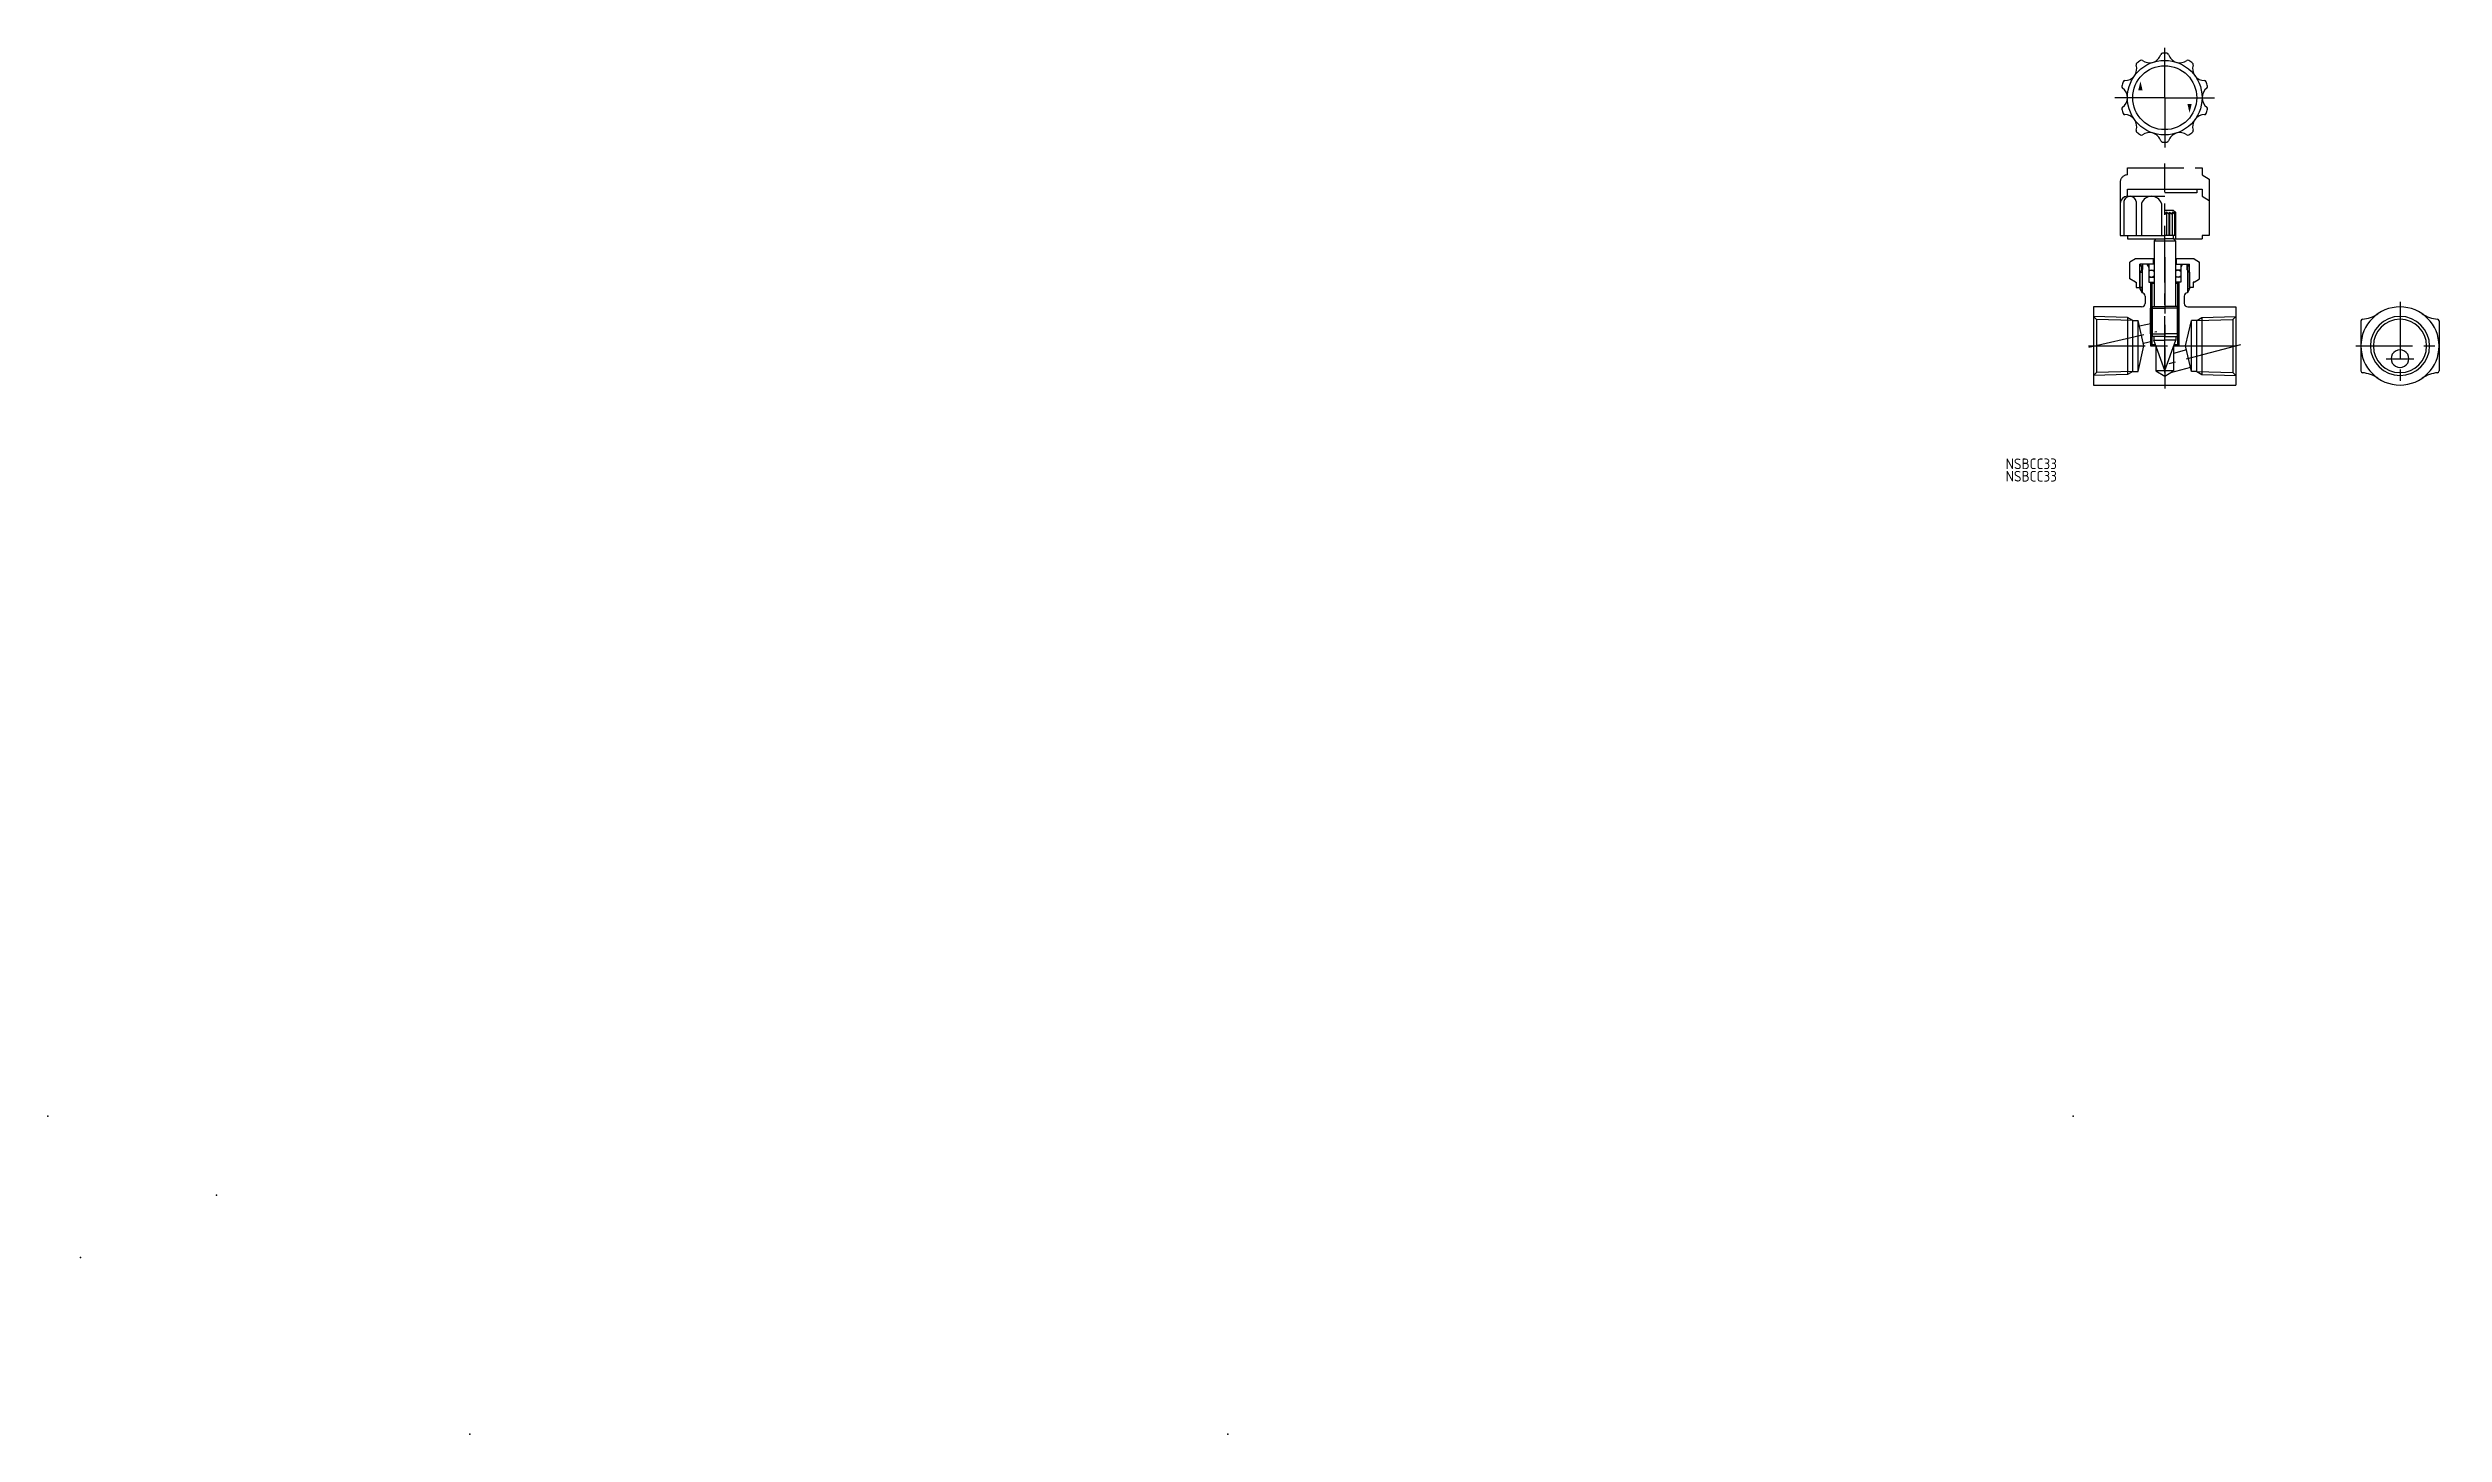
# Model space of a CAD drawing. Extents: x -119 to 555, y 0 to 390.
import ezdxf

# ---------------------------------------------------------------- set-up
doc = ezdxf.new("R2010")
doc.units = 0
doc.header["$LTSCALE"] = 0.5
doc.linetypes.add('CENTER', pattern=[50.8, 31.75, -6.35, 6.35, -6.35])
doc.linetypes.add('PHANTOM', pattern=[63.5, 31.75, -6.35, 6.35, -6.35, 6.35, -6.35])
doc.layers.get('0').update_dxf_attribs({"linetype": 'CONTINUOUS'})
doc.layers.add('CENTER', color=1, linetype='CENTER')
doc.styles.get("Standard").update_dxf_attribs({"font": 'ISOCP.SHX', "bigfont": 'EXTFONT.SHX'})
doc.styles.add('ｽﾀｲﾙ1', font='txt')

msp = doc.modelspace()

# ---------------------------------------------------------------- linework, layer by layer
at = {"color": 3, "linetype": 'PHANTOM'}
for p, q in [((464.33, 352.31), (464.33, 342.15)), ((466.33, 356.31), (487.33, 356.31)), ((466.33, 354.31), (466.33, 356.31)), ((487.33, 356.31), (487.33, 354.31)), ((487.33, 354.31), (489.33, 353.15)), ((489.33, 353.15), (489.33, 342.15))]:
    msp.add_line(p, q, dxfattribs=at)
at = {"color": 7, "linetype": 'CONTINUOUS'}
for p, q in [((464.33, 346.31), (464.33, 337.31)), ((465.33, 346.8), (465.33, 337.31)), ((466.33, 350.31), (487.33, 350.31)), ((466.33, 348.31), (466.33, 350.31)), ((466.33, 348.31), (476.83, 348.31)), ((468.81, 346.8), (468.81, 337.31)), ((470.29, 346.31), (470.29, 337.31)), ((475.91, 346.31), (475.91, 337.31)), ((485.83, 349.31), (476.83, 349.31)), ((479.33, 344.31), (476.83, 344.31)), ((477.31, 343.81), (476.83, 343.31)), ((477.97, 343.31), (477.31, 343.81)), ((477.31, 343.81), (477.31, 337.31)), ((477.97, 343.31), (478.22, 343.81)), ((478.22, 343.81), (478.95, 343.31)), ((478.22, 343.81), (478.22, 337.31)), ((478.91, 343.81), (478.95, 343.31)), ((479.6, 343.31), (478.91, 343.81)), ((479.28, 343.81), (479.83, 343.31)), ((479.6, 343.31), (479.28, 343.81)), ((479.33, 344.31), (479.83, 343.81)), ((479.83, 343.81), (479.83, 336.31)), ((485.83, 350.31), (485.83, 349.31)), ((487.33, 350.31), (487.33, 348.31)), ((487.33, 348.31), (489.33, 347.15)), ((489.33, 347.15), (489.33, 337.31)), ((464.33, 337.31), (476.83, 337.31)), ((466.33, 337.31), (466.33, 336.31)), ((479.83, 337.31), (476.83, 337.31)), ((477.97, 343.31), (477.97, 337.31)), ((478.95, 343.31), (478.95, 337.31)), ((479.33, 336.31), (479.33, 337.31)), ((479.6, 343.31), (479.6, 337.31)), ((487.33, 337.31), (487.33, 336.31)), ((489.33, 337.31), (487.33, 337.31)), ((466.33, 336.31), (476.83, 336.31)), ((468.58, 330.68), (467.01, 329.77)), ((473.83, 330.68), (468.58, 330.68)), ((473.58, 330.68), (473.58, 329.18)), ((474.33, 336.31), (473.83, 335.81)), ((473.83, 335.81), (473.83, 317.31)), ((473.83, 335.81), (479.83, 335.81)), ((479.33, 336.31), (476.83, 336.31)), ((479.33, 336.31), (487.33, 336.31)), ((479.33, 336.31), (479.83, 335.81)), ((479.83, 335.81), (479.83, 317.31)), ((485.08, 330.68), (479.83, 330.68)), ((480.08, 330.68), (480.08, 329.18)), ((485.08, 330.68), (486.64, 329.77)), ((467.01, 325.08), (467.01, 329.77)), ((468.58, 324.18), (467.01, 325.08)), ((468.58, 324.18), (468.83, 324.18)), ((468.83, 324.18), (468.83, 322.68)), ((473.83, 329.18), (469.83, 329.18)), ((470.37, 328.64), (469.83, 329.18)), ((470.37, 328.64), (469.83, 328.64)), ((470.44, 327.54), (469.83, 326.93)), ((469.83, 326.93), (469.83, 322.24)), ((469.83, 326.93), (470.44, 326.93)), ((470.37, 327.47), (470.37, 328.64)), ((470.58, 327.68), (470.44, 327.54)), ((470.58, 329.18), (470.58, 327.68)), ((471.83, 329.18), (472.33, 328.31)), ((472.33, 329.18), (472.33, 328.31)), ((472.33, 328.31), (472.33, 324.18)), ((472.33, 327.48), (473.83, 327.48)), ((472.33, 325.58), (473.83, 325.58)), ((472.33, 324.18), (473.83, 324.18)), ((472.83, 324.18), (473.83, 324.18)), ((473.23, 323.77), (472.83, 324.18)), ((473.83, 323.77), (472.83, 323.77)), ((473.23, 323.77), (473.23, 306.58)), ((479.83, 329.18), (483.83, 329.18)), ((481.33, 327.48), (479.83, 327.48)), ((481.33, 325.58), (479.83, 325.58)), ((479.83, 324.18), (480.83, 324.18)), ((481.33, 324.18), (479.83, 324.18)), ((480.83, 323.77), (479.83, 323.77)), ((480.42, 323.77), (480.83, 324.18)), ((480.42, 323.77), (480.42, 306.58)), ((481.33, 329.18), (481.33, 328.31)), ((481.83, 329.18), (481.33, 328.31)), ((481.33, 328.31), (481.33, 324.18)), ((483.08, 329.18), (483.08, 327.68)), ((483.08, 327.68), (483.21, 327.54)), ((483.21, 327.54), (483.83, 326.93)), ((483.83, 326.93), (483.21, 326.93)), ((483.29, 328.64), (483.83, 329.18)), ((483.83, 328.64), (483.29, 328.64)), ((483.29, 327.47), (483.29, 328.64)), ((483.83, 326.93), (483.83, 322.24)), ((483.83, 326.93), (483.83, 322.68)), ((484.83, 324.18), (484.83, 322.68)), ((485.08, 324.18), (484.83, 324.18)), ((485.08, 324.18), (486.64, 325.08)), ((486.64, 325.08), (486.64, 329.77)), ((470.33, 317.18), (456.83, 317.18)), ((456.83, 317.18), (456.83, 295.18)), ((468.83, 322.68), (469.83, 322.68)), ((470.44, 322.68), (469.83, 322.68)), ((469.83, 322.24), (470.44, 322.24)), ((469.83, 322.24), (470.44, 321.17)), ((471.33, 320.18), (471.33, 318.18)), ((473.29, 317.31), (472.83, 316.85)), ((472.83, 316.85), (476.83, 316.85)), ((472.83, 309.61), (472.83, 316.85)), ((473.29, 317.31), (476.83, 317.31)), ((473.83, 317.31), (476.83, 317.31)), ((480.37, 317.31), (476.83, 317.31)), ((479.83, 317.31), (476.83, 317.31)), ((480.83, 316.85), (476.83, 316.85)), ((480.37, 317.31), (480.83, 316.85)), ((480.83, 316.85), (480.83, 309.61)), ((482.33, 320.18), (482.33, 318.18)), ((483.83, 322.24), (483.21, 322.24)), ((483.83, 322.24), (483.21, 321.17)), ((483.33, 317.18), (496.83, 317.18)), ((484.83, 322.68), (483.83, 322.68)), ((496.83, 317.18), (496.83, 295.18)), ((456.83, 314.51), (457.66, 313.67)), ((457.66, 313.67), (457.66, 298.68)), ((467.83, 313.32), (457.66, 313.67)), ((466.34, 314.18), (466.34, 298.18)), ((467.83, 313.32), (469.33, 313.32)), ((467.83, 299.03), (467.83, 313.32)), ((469.33, 299.03), (469.33, 313.32)), ((470.98, 306.18), (469.33, 313.32)), ((473.31, 312.55), (469.7, 311.71)), ((482.68, 306.18), (484.33, 313.32)), ((484.33, 299.03), (484.33, 313.32)), ((485.83, 313.32), (484.33, 313.32)), ((485.83, 313.32), (495.99, 313.67)), ((485.83, 299.03), (485.83, 313.32)), ((487.31, 314.18), (487.31, 298.18)), ((496.83, 314.51), (495.99, 313.67)), ((495.99, 313.67), (495.99, 298.68)), ((532.02, 313.21), (532.02, 299.14)), ((554.02, 313.21), (554.02, 299.14)), ((469.33, 299.03), (470.98, 306.18)), ((473.31, 307.42), (470.82, 306.84)), ((472.83, 309.61), (476.83, 309.61)), ((472.83, 309.61), (473.29, 308.81)), ((473.24, 306.18), (472.83, 306.88)), ((472.83, 306.58), (474.18, 306.58)), ((473.23, 306.58), (472.83, 306.18)), ((472.83, 306.18), (474.33, 306.18)), ((473.24, 306.18), (474.33, 306.18)), ((476.83, 308.81), (473.29, 308.81)), ((473.73, 308.81), (473.73, 307.83)), ((476.83, 299.31), (473.73, 307.83)), ((473.73, 307.83), (476.83, 307.83)), ((474.33, 306.18), (474.33, 299.18)), ((480.83, 309.61), (476.83, 309.61)), ((476.83, 308.81), (480.37, 308.81)), ((479.93, 307.83), (476.83, 307.83)), ((476.83, 299.31), (479.93, 307.83)), ((479.33, 306.18), (480.83, 306.18)), ((479.33, 306.18), (479.33, 299.18)), ((482.94, 305.05), (479.33, 304.08)), ((479.47, 306.58), (480.83, 306.58)), ((479.93, 308.81), (479.93, 307.83)), ((480.83, 309.61), (480.37, 308.81)), ((480.42, 306.58), (480.83, 306.18)), ((484.33, 299.03), (482.68, 306.18)), ((456.83, 297.85), (457.66, 298.68)), ((467.83, 299.03), (457.66, 298.68)), ((467.83, 299.03), (469.33, 299.03)), ((479.33, 299.18), (474.33, 299.18)), ((474.33, 299.18), (476.82, 297.73)), ((476.82, 297.73), (479.33, 299.18)), ((484.06, 300.17), (478.43, 298.66)), ((485.83, 299.03), (484.33, 299.03)), ((485.83, 299.03), (495.99, 298.68)), ((496.83, 297.85), (495.99, 298.68)), ((456.83, 295.18), (496.83, 295.18))]:
    msp.add_line(p, q, dxfattribs=at)
at = {"color": 3, "linetype": 'CONTINUOUS'}
for p, q in [((469.83, 322.68), (469.83, 329.18)), ((470.44, 327.54), (470.44, 321.17)), ((472.83, 324.18), (472.83, 306.18)), ((480.83, 324.18), (480.83, 306.18)), ((483.21, 327.54), (483.21, 321.17)), ((483.83, 322.68), (483.83, 329.18)), ((473.29, 317.31), (473.29, 308.81)), ((480.37, 317.31), (480.37, 308.81)), ((466.34, 314.18), (456.83, 314.51)), ((467.83, 313.32), (466.34, 314.18)), ((485.83, 313.32), (487.31, 314.18)), ((487.31, 314.18), (496.83, 314.51)), ((466.34, 298.18), (456.83, 297.85)), ((467.83, 299.03), (466.34, 298.18)), ((485.83, 299.03), (487.31, 298.18)), ((487.31, 298.18), (496.83, 297.85))]:
    msp.add_line(p, q, dxfattribs=at)
at = {"color": 7, "linetype": 'CONTINUOUS'}
for radius in [10.5, 9]:
    msp.add_circle((476.83, 376.05), radius, dxfattribs=at)
for centre, radius, start, end in [((465.61, 384.2), 3.36, 270.05573, 17.94427), ((469.29, 385.39), 0.5, 128.92267, 197.94427), ((476.83, 376.05), 12.5, 123.07733, 128.92267), ((470.28, 386.11), 0.5, 54.05573, 123.07733), ((472.54, 389.23), 3.36, 234.05573, 341.94427), ((476.21, 388.04), 0.5, 92.92267, 161.94427), ((476.83, 376.05), 12.5, 87.07733, 92.92267), ((477.44, 388.04), 0.5, 18.05573, 87.07733), ((481.11, 389.23), 3.36, 198.05573, 305.94427), ((483.38, 386.11), 0.5, 56.92267, 125.94427), ((476.83, 376.05), 12.5, 51.07733, 56.92267), ((484.37, 385.39), 0.5, 342.05573, 51.07733), ((488.04, 384.2), 3.36, 162.05573, 269.94427), ((465.24, 379.17), 0.5, 164.92267, 233.94427), ((476.83, 376.05), 12.5, 159.07733, 164.92267), ((462.97, 376.05), 3.36, 306.05573, 53.94427), ((465.62, 380.34), 0.5, 90.05573, 159.07733), ((490.69, 376.05), 3.36, 126.05573, 233.94427), ((488.04, 380.34), 0.5, 20.92267, 89.94427), ((476.83, 376.05), 12.5, 15.07733, 20.92267), ((488.41, 379.17), 0.5, 306.05573, 15.07733), ((465.24, 372.93), 0.5, 126.05573, 195.07733), ((476.83, 376.05), 12.5, 195.07733, 200.92267), ((465.62, 371.77), 0.5, 200.92267, 269.94427), ((465.61, 367.91), 3.36, 342.05573, 89.94427), ((488.04, 367.91), 3.36, 90.05573, 197.94427), ((488.04, 371.77), 0.5, 270.05573, 339.07733), ((476.83, 376.05), 12.5, 339.07733, 344.92267), ((488.41, 372.93), 0.5, 344.92267, 53.94427), ((469.29, 366.72), 0.5, 162.05573, 231.07733), ((476.83, 376.05), 12.5, 231.07733, 236.92267), ((470.28, 366), 0.5, 236.92267, 305.94427), ((472.54, 362.87), 3.36, 18.05573, 125.94427), ((481.11, 362.87), 3.36, 54.05573, 161.94427), ((483.38, 366), 0.5, 234.05573, 303.07733), ((476.83, 376.05), 12.5, 303.07733, 308.92267), ((484.37, 366.72), 0.5, 308.92267, 17.94427), ((476.21, 364.07), 0.5, 198.05573, 267.07733), ((476.83, 376.05), 12.5, 267.07733, 272.92267), ((477.44, 364.07), 0.5, 272.92267, 341.94427), ((466.33, 346.31), 2, 90, 180), ((467.07, 346.55), 1.75, 8.05228, 171.94772), ((473.1, 345.33), 2.97, 19.127, 160.873), ((473.08, 326.53), 0.95, 37.86365, 142.13635), ((473.08, 326.53), 0.95, 217.86365, 322.13635), ((480.58, 326.53), 0.95, 37.86365, 142.13635), ((480.58, 326.53), 0.95, 217.86365, 322.13635), ((470.33, 318.18), 1, 270, 0), ((470.33, 320.18), 1, 0, 83.48663), ((483.33, 320.18), 1, 96.51337, 180), ((483.33, 318.18), 1, 180, 270), ((543.02, 306.18), 11, 90, 270), ((543.02, 306.18), 11, 270, 90), ((532.52, 313.21), 0.5, 94.8467, 180), ((531.72, 322.68), 9, 274.8467, 304.41151), ((543.02, 306.18), 7.5, 90, 270), ((543.02, 306.18), 7.5, 270, 90), ((554.33, 322.68), 9, 235.58849, 265.1533), ((553.52, 313.21), 0.5, 360, 85.1533), ((542.96, 302.61), 2.44, 88.54743, 271.45257), ((543.08, 302.61), 2.44, 268.54743, 91.45257), ((532.52, 299.14), 0.5, 180, 265.1533), ((531.72, 289.68), 9, 55.58849, 85.1533), ((554.33, 289.68), 9, 94.8467, 124.41151), ((553.52, 299.14), 0.5, 274.8467, 0)]:
    msp.add_arc(centre, radius, start, end, dxfattribs=at)
at = {"color": 3, "linetype": 'PHANTOM'}
msp.add_arc((466.33, 352.31), 2, 90, 180, dxfattribs=at)
at = {"color": 3, "linetype": 'CONTINUOUS'}
for start, end in [(90, 270), (270, 90)]:
    msp.add_arc((543.02, 306.18), 8.33, start, end, dxfattribs=at)
for p in [(-118.69, 89.44), (451.04, 89.44), (-71.26, 67.27), (-109.48, 49.73), (0, 0), (0, 0), (0, 0), (0, 0), (0, 0), (0, 0), (0, 0), (0, 0), (0, 0), (0, 0), (0, 0), (213.3, 0)]:
    msp.add_point(p)
at = {"layer": 'CENTER', "color": 1, "linetype": 'CENTER'}
for p, q in [((476.83, 376.05), (476.83, 390.05)), ((476.83, 376.05), (462.83, 376.05)), ((476.83, 376.05), (476.83, 362.05)), ((476.83, 376.05), (490.83, 376.05)), ((476.83, 298.68), (476.83, 357.55)), ((476.83, 331.18), (476.83, 294.18)), ((543.02, 318.57), (543.02, 293.78)), ((455.47, 305.86), (474.59, 310.28)), ((455.43, 306.18), (498.22, 306.18)), ((498.18, 306.54), (477.98, 301.13)), ((530.63, 306.18), (555.42, 306.18)), ((539.13, 302.61), (546.92, 302.61))]:
    msp.add_line(p, q, dxfattribs=at)

# ---------------------------------------------------------------- texts
at = {"color": 7, "linetype": 'CONTINUOUS', "style": 'ｽﾀｲﾙ1', "width": 0.5}
msp.add_text('▲', height=3, dxfattribs=at).set_placement((468.97, 378.12))
msp.add_text('▲', height=3, rotation=180, dxfattribs=at).set_placement((484.84, 374.3))
at = {"color": 7, "linetype": 'CONTINUOUS'}
for p in [(432.09, 271.52), (432.09, 268.03)]:
    msp.add_text('NSBCC33', height=3, dxfattribs=at).set_placement(p)

doc.saveas('drawing.dxf')
